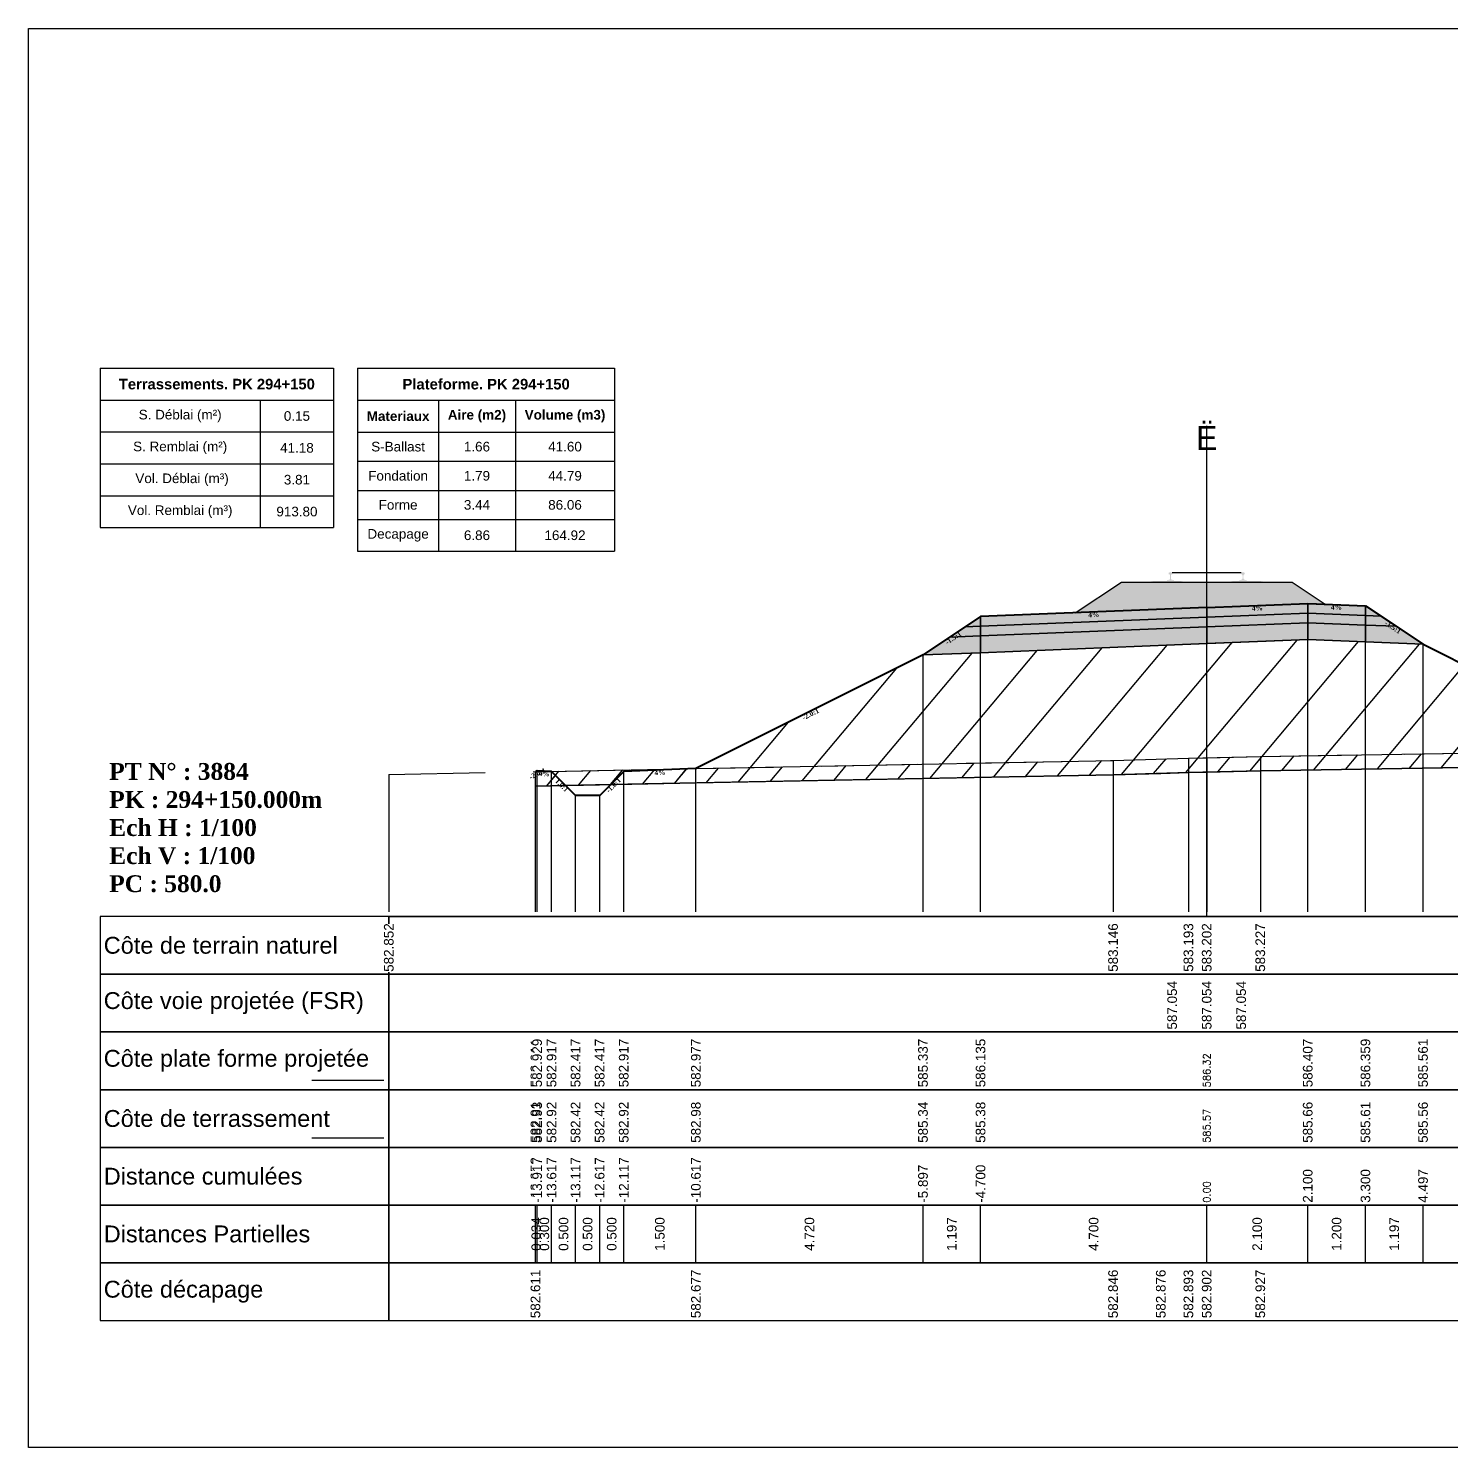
# Model space of a CAD drawing. Header units: millimetres. Extents: x 2762 to 3076, y 916 to 3305.
# Drawn here: x 2797.56 to 2827.14, y 1711.65 to 1741.15 of the extents above; entities that cross this region are included whole.
import ezdxf

# ---------------------------------------------------------------- set-up
doc = ezdxf.new("R2010")
doc.units = ezdxf.units.MM
doc.header["$LTSCALE"] = 2
doc.linetypes.add('CACHE', pattern=[9.525, 6.35, -3.175])
doc.linetypes.add('DASHED', pattern=[0.75, 0.5, -0.25])
for name, color, linetype in [('C-ANNO-TABL', 1, 'Continuous'), ('C-ANNO-TABL-TEXT', 150, 'Continuous'), ('C-ANNO-TABL-TITL', 150, 'Continuous'), ('C-ANNO-TABL-TTBL', 5, 'Continuous'), ('C-ROAD-CORR', 5, 'Continuous'), ('C-ROAD-SCTN', 7, 'Continuous')]:
    doc.layers.add(name, color=color, linetype=linetype)
doc.styles.add('ARIAL', font='arial.ttf')
doc.styles.add('C3D_Etiquette', font='romans.shx')
doc.styles.add('C3D_Profil_Travers', font='romans.shx')
doc.styles.get("Standard").update_dxf_attribs({"font": 'arial.ttf'})

msp = doc.modelspace()

# ---------------------------------------------------------------- hatches: boundary and pattern name
at = {"linetype": 'Continuous', "lineweight": -3}
msp.add_hatch(color=254, dxfattribs=at).paths.add_polyline_path([(2820.837, 1729.454), (2820.837, 1729.639), (2820.952, 1729.66), (2821.3, 1729.66), (2821.3, 1729.666), (2821.226, 1729.666), (2821.226, 1729.675), (2821.227, 1729.676), (2821.229, 1729.677), (2821.23, 1729.677), (2821.25, 1729.679), (2821.253, 1729.679), (2821.256, 1729.681), (2821.284, 1729.691), (2821.287, 1729.692), (2821.288, 1729.694), (2821.289, 1729.695), (2821.29, 1729.699), (2821.291, 1729.706), (2821.292, 1729.715), (2821.293, 1729.726), (2821.293, 1729.75), (2821.292, 1729.766), (2821.292, 1729.772), (2821.291, 1729.778), (2821.29, 1729.782), (2821.29, 1729.784), (2821.289, 1729.788), (2821.288, 1729.789), (2821.287, 1729.791), (2821.286, 1729.792), (2821.285, 1729.793), (2821.269, 1729.799), (2821.267, 1729.8), (2821.266, 1729.801), (2821.265, 1729.803), (2821.265, 1729.805), (2821.265, 1729.823), (2821.266, 1729.828), (2821.267, 1729.83), (2821.269, 1729.832), (2821.271, 1729.834), (2821.274, 1729.835), (2821.275, 1729.835), (2821.279, 1729.836), (2821.283, 1729.837), (2821.286, 1729.837), (2821.29, 1729.837), (2821.295, 1729.837), (2821.298, 1729.837), (2821.301, 1729.838), (2821.305, 1729.837), (2821.308, 1729.837), (2821.312, 1729.837), (2821.317, 1729.837), (2821.32, 1729.837), (2821.324, 1729.836), (2821.328, 1729.835), (2821.329, 1729.835), (2821.331, 1729.834), (2821.334, 1729.832), (2821.336, 1729.83), (2821.337, 1729.828), (2821.337, 1729.823), (2821.337, 1729.805), (2821.337, 1729.803), (2821.337, 1729.801), (2821.336, 1729.8), (2821.334, 1729.799), (2821.318, 1729.793), (2821.317, 1729.792), (2821.315, 1729.791), (2821.314, 1729.789), (2821.314, 1729.788), (2821.313, 1729.784), (2821.312, 1729.782), (2821.312, 1729.778), (2821.311, 1729.772), (2821.31, 1729.766), (2821.31, 1729.75), (2821.31, 1729.726), (2821.311, 1729.715), (2821.312, 1729.706), (2821.313, 1729.699), (2821.314, 1729.695), (2821.315, 1729.694), (2821.316, 1729.692), (2821.318, 1729.691), (2821.347, 1729.681), (2821.35, 1729.679), (2821.353, 1729.679), (2821.373, 1729.677), (2821.374, 1729.677), (2821.375, 1729.676), (2821.376, 1729.675), (2821.376, 1729.666), (2821.302, 1729.666), (2821.302, 1729.66), (2821.506, 1729.66), (2821.638, 1729.629), (2822.472, 1729.629), (2822.603, 1729.66), (2822.807, 1729.66), (2822.807, 1729.666), (2822.733, 1729.666), (2822.733, 1729.675), (2822.734, 1729.676), (2822.736, 1729.677), (2822.737, 1729.677), (2822.757, 1729.679), (2822.76, 1729.679), (2822.763, 1729.681), (2822.791, 1729.691), (2822.794, 1729.692), (2822.795, 1729.694), (2822.796, 1729.695), (2822.797, 1729.699), (2822.798, 1729.706), (2822.799, 1729.715), (2822.8, 1729.726), (2822.8, 1729.75), (2822.799, 1729.766), (2822.799, 1729.772), (2822.798, 1729.778), (2822.797, 1729.782), (2822.797, 1729.784), (2822.796, 1729.788), (2822.795, 1729.789), (2822.794, 1729.791), (2822.793, 1729.792), (2822.792, 1729.793), (2822.776, 1729.799), (2822.774, 1729.8), (2822.773, 1729.801), (2822.772, 1729.803), (2822.772, 1729.805), (2822.772, 1729.823), (2822.773, 1729.828), (2822.774, 1729.83), (2822.776, 1729.832), (2822.778, 1729.834), (2822.781, 1729.835), (2822.782, 1729.835), (2822.786, 1729.836), (2822.79, 1729.837), (2822.793, 1729.837), (2822.797, 1729.837), (2822.802, 1729.837), (2822.805, 1729.837), (2822.808, 1729.838), (2822.812, 1729.837), (2822.815, 1729.837), (2822.819, 1729.837), (2822.824, 1729.837), (2822.827, 1729.837), (2822.831, 1729.836), (2822.835, 1729.835), (2822.836, 1729.835), (2822.838, 1729.834), (2822.841, 1729.832), (2822.843, 1729.83), (2822.844, 1729.828), (2822.844, 1729.823), (2822.844, 1729.805), (2822.844, 1729.803), (2822.844, 1729.801), (2822.843, 1729.8), (2822.841, 1729.799), (2822.825, 1729.793), (2822.824, 1729.792), (2822.822, 1729.791), (2822.821, 1729.789), (2822.821, 1729.788), (2822.82, 1729.784), (2822.819, 1729.782), (2822.819, 1729.778), (2822.818, 1729.772), (2822.817, 1729.766), (2822.817, 1729.75), (2822.817, 1729.726), (2822.818, 1729.715), (2822.819, 1729.706), (2822.82, 1729.699), (2822.821, 1729.695), (2822.822, 1729.694), (2822.823, 1729.692), (2822.825, 1729.691), (2822.854, 1729.681), (2822.857, 1729.679), (2822.86, 1729.679), (2822.88, 1729.677), (2822.881, 1729.677), (2822.882, 1729.676), (2822.883, 1729.675), (2822.883, 1729.666), (2822.809, 1729.666), (2822.809, 1729.66), (2823.157, 1729.66), (2823.272, 1729.639), (2823.272, 1729.454)])
h = msp.add_hatch(dxfattribs=at)
h.set_pattern_fill('GRAVEL', color=252, scale=0.009, style=0)
h.set_pattern_definition([(228.0128, (2819.486781, 1729.22581), (-1.8288, -2.0574), [0.030755, -3.0447435]), (184.96974, (2819.466207, 1729.20295), (2.743199999, 0.228600013), [0.0527764, -5.2248644]), (132.51045, (2819.413629, 1729.198378), (2.286, -2.5146), [0.0372133, -3.684125]), (267.2737, (2819.324475, 1729.141228), (0.2286, 4.572), [0.0480604, -4.7579794]), (292.83365, (2819.322189, 1729.093222), (-1.143, 2.7432), [0.047127, -4.6655827]), (357.2737, (2819.340477, 1729.049788), (-4.572, 0.2286), [0.0480604, -4.7579794]), (37.69424, (2819.388483, 1729.0475024), (-2.9718, -2.286), [0.0635574, -6.2921804]), (72.25533, (2819.438775, 1729.086364), (1.6002, 5.0292), [0.0600048, -5.940473]), (121.42957, (2819.457063, 1729.143514), (-1.8288, 2.9718), [0.048223, -4.774099]), (175.23636, (2819.431917, 1729.184662), (2.5146, -0.2286), [0.055054, -2.697654]), (222.39744, (2819.377053, 1729.1892344), (-2.7432, -2.5146), [0.071197, -7.0485095]), (138.81407, (2819.55079, 1729.138942), (-1.6002, 1.3716), [0.0243004, -2.405751]), (171.46923, (2819.532501, 1729.154944), (2.9718, -0.4572), [0.0462314, -4.5769175]), (225, (2819.48678, 1729.1618), (-3e-17, -0.2286), [0.032329, -0.29096]), (203.1986, (2819.47078, 1729.189234), (1.143, 0.4572), [0.01741, -1.723556]), (291.8014, (2819.454777, 1729.182376), (-0.2286, 0.6858), [0.024621, -1.206428]), (30.9638, (2819.46392, 1729.159516), (0.6858, 0.4572), [0.039989, -1.292967]), (161.565, (2819.49821, 1729.18009), (0.4572, -0.2286), [0.028916, -0.693981]), (16.38954, (2819.322189, 1729.182376), (2.286, 0.6858), [0.040508, -4.0102944]), (70.34618, (2819.361051, 1729.193806), (-0.9144, -2.5146), [0.033984, -3.3643994]), (293.1986, (2819.49821, 1729.22581), (-0.4572, 1.143), [0.034819, -1.7061465]), (343.61046, (2819.511927, 1729.193806), (-2.286, 0.6858), [0.040508, -4.0102944]), (339.44395, (2819.32219, 1729.040644), (-1.143, 0.4572), [0.039063, -1.914096]), (294.77514, (2819.358765, 1729.026928), (-1.143, 2.5146), [0.0327305, -3.2403234]), (66.8014, (2819.500497, 1728.99721), (0.4572, 1.143), [0.034819, -1.7061465]), (17.35402, (2819.514213, 1729.029214), (-2.9718, -0.9144), [0.0383204, -3.793714]), (69.44395, (2819.388483, 1728.99721), (-0.4572, -1.143), [0.0195316, -1.933628]), (101.3099, (2819.48678, 1728.99721), (-0.2286, 0.9144), [0.011656, -1.1539795]), (165.9638, (2819.484495, 1729.00864), (0.6858, -0.2286), [0.047127, -0.895415]), (186.009, (2819.438775, 1729.02007), (2.286, 0.2286), [0.043674, -4.323723]), (303.69, (2819.46392, 1729.13894), (-0.2286, 0.4572), [0.032969, -0.79126]), (353.15723, (2819.482209, 1729.11151), (3.8862, -0.4572), [0.05756, -5.698441]), (60.9454, (2819.53936, 1729.104652), (-0.9144, -1.6002), [0.023536, -2.330045]), (90, (2819.5508, 1729.12523), (-0.2286, 0.2286), [0.013716, -0.214884]), (120.25644, (2819.434203, 1729.026928), (0.9144, -1.6002), [0.031758, -3.1440547]), (48.0128, (2819.418201, 1729.05436), (1.8288, 2.0574), [0.06151, -3.0139886]), (0, (2819.45935, 1729.10008), (0.2286, 0.2286), [0.059436, -0.169164]), (325.30485, (2819.518785, 1729.10008), (2.286, -1.6002), [0.036145, -3.5783385]), (254.0546, (2819.548503, 1729.079506), (-0.2286, -0.9144), [0.033285, -1.6309485]), (207.64598, (2819.539359, 1729.047502), (-4.3434, -2.286), [0.054193, -5.365122]), (175.42608, (2819.491353, 1729.022356), (-2.9718, 0.2286), [0.0573327, -5.675926])])
h.paths.add_polyline_path([(2819.322, 1728.997), (2820.28, 1729.636), (2823.83, 1729.636), (2824.519, 1729.176), (2824.155, 1729.191)])
h = msp.add_hatch(color=11, dxfattribs=at)
h.paths.add_polyline_path([(2825.355, 1728.943), (2825.355, 1729.143), (2825.674, 1728.93)])
h.paths.add_polyline_path([(2824.155, 1728.991), (2824.155, 1729.191), (2825.355, 1729.143), (2825.355, 1728.943)])
h.paths.add_polyline_path([(2822.055, 1728.907), (2822.055, 1729.107), (2824.155, 1729.191), (2824.155, 1728.991)])
h.paths.add_polyline_path([(2817.355, 1728.719), (2817.355, 1728.919), (2822.055, 1729.107), (2822.055, 1728.907)])
h.paths.add_polyline_path([(2817.035, 1728.706), (2817.355, 1728.919), (2817.355, 1728.719)])
h = msp.add_hatch(color=30, dxfattribs=at)
h.paths.add_polyline_path([(2825.355, 1728.743), (2825.355, 1728.943), (2825.674, 1728.93), (2825.993, 1728.717)])
h.paths.add_polyline_path([(2824.155, 1728.791), (2824.155, 1728.991), (2825.355, 1728.943), (2825.355, 1728.743)])
h.paths.add_polyline_path([(2822.055, 1728.707), (2822.055, 1728.907), (2824.155, 1728.991), (2824.155, 1728.791)])
h.paths.add_polyline_path([(2817.355, 1728.519), (2817.355, 1728.719), (2822.055, 1728.907), (2822.055, 1728.707)])
h.paths.add_polyline_path([(2816.716, 1728.493), (2817.035, 1728.706), (2817.355, 1728.719), (2817.355, 1728.519)])
h = msp.add_hatch(color=83, dxfattribs=at)
h.paths.add_polyline_path([(2825.355, 1728.393), (2825.355, 1728.743), (2825.993, 1728.717), (2826.551, 1728.345)])
h.paths.add_polyline_path([(2824.155, 1728.441), (2824.155, 1728.791), (2825.355, 1728.743), (2825.355, 1728.393)])
h.paths.add_polyline_path([(2822.055, 1728.357), (2822.055, 1728.707), (2824.155, 1728.791), (2824.155, 1728.441)])
h.paths.add_polyline_path([(2817.355, 1728.169), (2817.355, 1728.519), (2822.055, 1728.707), (2822.055, 1728.357)])
h.paths.add_polyline_path([(2816.158, 1728.121), (2816.716, 1728.493), (2817.355, 1728.519), (2817.355, 1728.169)])
h = msp.add_hatch(dxfattribs=at)
h.set_pattern_fill('_U', color=3, angle=50, style=0, pattern_type=0)
h.set_pattern_definition([(50, (2809.6628, 1725.4258), (-0.766044, 0.642788), [])])
h.paths.add_polyline_path([(2809.663, 1725.426), (2809.938, 1725.7), (2811.438, 1725.76), (2816.158, 1728.121), (2824.155, 1728.441), (2826.551, 1728.345), (2830.957, 1726.142), (2830.957, 1725.842), (2823.169, 1725.71), (2821.675, 1725.677), (2820.109, 1725.63)])
h.paths.add_polyline_path([(2808.103, 1725.395), (2808.103, 1725.695), (2808.138, 1725.712), (2808.438, 1725.7), (2808.73, 1725.408)])
h = msp.add_hatch(dxfattribs=at)
h.set_pattern_fill('_U', color=150, scale=0.5, angle=50, style=0, pattern_type=0)
h.set_pattern_definition([(50, (2809.6628, 1725.4258), (-0.383022, 0.321394), [])])
h.paths.add_polyline_path([(2809.663, 1725.426), (2809.938, 1725.7), (2811.438, 1725.76), (2820.109, 1725.93), (2821.675, 1725.977), (2823.169, 1726.01), (2830.957, 1726.142), (2830.957, 1725.842), (2823.169, 1725.71), (2821.675, 1725.677), (2820.109, 1725.63)])
h.paths.add_polyline_path([(2808.415, 1725.701), (2811.438, 1725.76), (2809.938, 1725.7), (2809.663, 1725.426), (2808.73, 1725.408), (2808.438, 1725.7)])
h.paths.add_polyline_path([(2808.103, 1725.395), (2808.103, 1725.695), (2808.415, 1725.701), (2808.438, 1725.7), (2808.73, 1725.408)])

# ---------------------------------------------------------------- linework, layer by layer
at = {"color": 7, "linetype": 'Continuous', "lineweight": -3}
for p, q in [((2822.055, 1722.684), (2822.055, 1732.884)), ((2805.054, 1722.684), (2839.056, 1722.684)), ((2808.103, 1715.484), (2808.103, 1716.684)), ((2808.138, 1715.484), (2808.138, 1716.684)), ((2808.138, 1715.484), (2808.138, 1716.684)), ((2808.438, 1715.484), (2808.438, 1716.684)), ((2808.438, 1715.484), (2808.438, 1716.684)), ((2808.938, 1715.484), (2808.938, 1716.684)), ((2808.938, 1715.484), (2808.938, 1716.684)), ((2809.438, 1715.484), (2809.438, 1716.684)), ((2809.438, 1715.484), (2809.438, 1716.684)), ((2809.938, 1715.484), (2809.938, 1716.684)), ((2809.938, 1715.484), (2809.938, 1716.684)), ((2811.438, 1715.484), (2811.438, 1716.684)), ((2811.438, 1715.484), (2811.438, 1716.684)), ((2816.158, 1715.484), (2816.158, 1716.684)), ((2816.158, 1715.484), (2816.158, 1716.684)), ((2817.355, 1715.484), (2817.355, 1716.684)), ((2817.355, 1715.484), (2817.355, 1716.684)), ((2822.055, 1715.484), (2822.055, 1716.684)), ((2822.055, 1715.484), (2822.055, 1716.684)), ((2824.155, 1715.484), (2824.155, 1716.684)), ((2824.155, 1715.484), (2824.155, 1716.684)), ((2825.355, 1715.484), (2825.355, 1716.684)), ((2825.355, 1715.484), (2825.355, 1716.684)), ((2826.551, 1715.484), (2826.551, 1716.684)), ((2826.551, 1715.484), (2826.551, 1716.684))]:
    msp.add_line(p, q, dxfattribs=at)
at = {"color": 251, "linetype": 'Continuous', "lineweight": -3}
for p, q in [((2819.322, 1728.997), (2820.28, 1729.636)), ((2820.28, 1729.636), (2823.83, 1729.636)), ((2823.83, 1729.636), (2824.519, 1729.176)), ((2824.155, 1729.191), (2819.322, 1728.997)), ((2822.055, 1729.107), (2824.155, 1729.191)), ((2824.519, 1729.176), (2824.155, 1729.191)), ((2824.155, 1728.991), (2824.155, 1729.191)), ((2824.155, 1729.191), (2825.355, 1729.143)), ((2824.155, 1729.191), (2824.155, 1728.991)), ((2825.355, 1728.943), (2825.355, 1729.143)), ((2825.355, 1729.143), (2825.674, 1728.93)), ((2825.355, 1729.143), (2825.355, 1728.943)), ((2817.035, 1728.706), (2817.355, 1728.919)), ((2817.355, 1728.919), (2822.055, 1729.107)), ((2817.355, 1728.719), (2817.355, 1728.919)), ((2817.355, 1728.919), (2817.355, 1728.719)), ((2822.055, 1728.907), (2817.355, 1728.719)), ((2822.055, 1728.907), (2822.055, 1729.107)), ((2822.055, 1729.107), (2822.055, 1728.907)), ((2824.155, 1728.991), (2822.055, 1728.907)), ((2825.355, 1728.943), (2824.155, 1728.991)), ((2825.674, 1728.93), (2825.355, 1728.943)), ((2817.355, 1728.719), (2817.035, 1728.706))]:
    msp.add_line(p, q, dxfattribs=at)
at = {"color": 53, "linetype": 'Continuous', "lineweight": -3}
for p, q in [((2817.355, 1728.719), (2822.055, 1728.907)), ((2822.055, 1728.907), (2824.155, 1728.991)), ((2822.055, 1728.707), (2822.055, 1728.907)), ((2822.055, 1728.907), (2822.055, 1728.707)), ((2824.155, 1728.791), (2824.155, 1728.991)), ((2824.155, 1728.991), (2825.355, 1728.943)), ((2824.155, 1728.991), (2824.155, 1728.791)), ((2825.355, 1728.743), (2825.355, 1728.943)), ((2825.355, 1728.943), (2825.674, 1728.93)), ((2825.355, 1728.943), (2825.355, 1728.743)), ((2825.674, 1728.93), (2825.993, 1728.717)), ((2816.716, 1728.493), (2817.035, 1728.706)), ((2817.035, 1728.706), (2817.355, 1728.719)), ((2817.355, 1728.519), (2817.355, 1728.719)), ((2817.355, 1728.719), (2817.355, 1728.519)), ((2822.055, 1728.707), (2817.355, 1728.519)), ((2817.355, 1728.519), (2822.055, 1728.707)), ((2824.155, 1728.791), (2822.055, 1728.707)), ((2822.055, 1728.707), (2824.155, 1728.791)), ((2822.055, 1728.357), (2822.055, 1728.707)), ((2822.055, 1728.707), (2822.055, 1728.357)), ((2825.355, 1728.743), (2824.155, 1728.791)), ((2824.155, 1728.441), (2824.155, 1728.791)), ((2824.155, 1728.791), (2825.355, 1728.743)), ((2824.155, 1728.791), (2824.155, 1728.441)), ((2825.993, 1728.717), (2825.355, 1728.743)), ((2825.355, 1728.393), (2825.355, 1728.743)), ((2825.355, 1728.743), (2825.993, 1728.717)), ((2825.355, 1728.743), (2825.355, 1728.393)), ((2825.993, 1728.717), (2826.551, 1728.345)), ((2816.158, 1728.121), (2816.716, 1728.493)), ((2817.355, 1728.519), (2816.716, 1728.493)), ((2816.716, 1728.493), (2817.355, 1728.519)), ((2817.355, 1728.169), (2817.355, 1728.519)), ((2817.355, 1728.519), (2817.355, 1728.169)), ((2822.055, 1728.357), (2817.355, 1728.169)), ((2824.155, 1728.441), (2822.055, 1728.357)), ((2825.355, 1728.393), (2824.155, 1728.441)), ((2826.551, 1728.345), (2825.355, 1728.393)), ((2817.355, 1728.169), (2816.158, 1728.121))]:
    msp.add_line(p, q, dxfattribs=at)
at = {"color": 253, "linetype": 'Continuous', "lineweight": -3}
for p, q in [((2816.158, 1728.121), (2824.155, 1728.441)), ((2824.155, 1728.441), (2826.551, 1728.345)), ((2826.551, 1728.345), (2830.957, 1726.142)), ((2811.438, 1725.76), (2816.158, 1728.121)), ((2811.438, 1725.76), (2820.109, 1725.93)), ((2820.109, 1725.93), (2821.675, 1725.977)), ((2821.675, 1725.977), (2823.169, 1726.01)), ((2823.169, 1726.01), (2830.957, 1726.142)), ((2808.103, 1725.695), (2808.138, 1725.712)), ((2808.103, 1725.695), (2808.415, 1725.701)), ((2808.103, 1725.395), (2808.103, 1725.695)), ((2808.103, 1725.395), (2808.103, 1725.695)), ((2808.138, 1725.712), (2808.438, 1725.7)), ((2808.415, 1725.701), (2811.438, 1725.76)), ((2808.438, 1725.7), (2808.415, 1725.701)), ((2808.415, 1725.701), (2808.438, 1725.7)), ((2808.73, 1725.408), (2808.438, 1725.7)), ((2808.438, 1725.7), (2808.73, 1725.408)), ((2808.438, 1725.7), (2808.73, 1725.408)), ((2809.663, 1725.426), (2809.938, 1725.7)), ((2809.938, 1725.7), (2809.663, 1725.426)), ((2809.663, 1725.426), (2809.938, 1725.7)), ((2820.109, 1725.63), (2809.663, 1725.426)), ((2820.109, 1725.63), (2809.663, 1725.426)), ((2809.938, 1725.7), (2811.438, 1725.76)), ((2811.438, 1725.76), (2809.938, 1725.7)), ((2809.938, 1725.7), (2811.438, 1725.76)), ((2821.675, 1725.677), (2820.109, 1725.63)), ((2821.675, 1725.677), (2820.109, 1725.63)), ((2823.169, 1725.71), (2821.675, 1725.677)), ((2823.169, 1725.71), (2821.675, 1725.677)), ((2830.957, 1725.842), (2823.169, 1725.71)), ((2830.957, 1725.842), (2823.169, 1725.71)), ((2808.73, 1725.408), (2808.103, 1725.395)), ((2808.73, 1725.408), (2808.103, 1725.395)), ((2809.663, 1725.426), (2808.73, 1725.408)), ((2808.73, 1725.408), (2809.663, 1725.426)), ((2808.938, 1725.2), (2808.73, 1725.408)), ((2809.663, 1725.426), (2809.438, 1725.2)), ((2809.438, 1725.2), (2808.938, 1725.2))]:
    msp.add_line(p, q, dxfattribs=at)
at = {"color": 8, "linetype": 'CACHE', "lineweight": -3}
for p, q in [((2822.055, 1722.784), (2822.055, 1728.357)), ((2822.055, 1722.784), (2822.055, 1728.357)), ((2824.155, 1722.784), (2824.155, 1728.441)), ((2825.355, 1722.784), (2825.355, 1728.393)), ((2826.551, 1722.784), (2826.551, 1728.345)), ((2816.158, 1722.784), (2816.158, 1728.121)), ((2817.355, 1722.784), (2817.355, 1728.169)), ((2808.103, 1722.784), (2808.103, 1725.695)), ((2808.138, 1722.784), (2808.138, 1725.712)), ((2808.438, 1722.784), (2808.438, 1725.7)), ((2809.938, 1722.784), (2809.938, 1725.7)), ((2811.438, 1722.784), (2811.438, 1725.76)), ((2808.938, 1722.784), (2808.938, 1725.2)), ((2809.438, 1722.784), (2809.438, 1725.2))]:
    msp.add_line(p, q, dxfattribs=at)
at = {"color": 105, "linetype": 'DASHED', "lineweight": -3, "ltscale": 2}
for p, q in [((2823.169, 1726.01), (2835.589, 1726.22)), ((2805.055, 1725.636), (2820.109, 1725.93)), ((2820.109, 1725.93), (2821.675, 1725.977)), ((2821.675, 1725.977), (2822.055, 1725.986)), ((2822.055, 1725.986), (2823.169, 1726.01))]:
    msp.add_line(p, q, dxfattribs=at)
at = {"color": 98, "linetype": 'CACHE', "lineweight": -3}
for p, q in [((2820.109, 1725.93), (2820.109, 1722.784)), ((2821.675, 1725.977), (2821.675, 1722.784)), ((2822.055, 1725.986), (2822.055, 1722.784)), ((2823.169, 1726.01), (2823.169, 1722.784)), ((2805.055, 1725.636), (2805.055, 1722.784))]:
    msp.add_line(p, q, dxfattribs=at)
at = {"color": 6, "linetype": 'Continuous', "lineweight": -3}
for p, q in [((2811.438, 1725.46), (2820.109, 1725.63)), ((2820.109, 1725.63), (2821.101, 1725.66)), ((2821.101, 1725.66), (2821.675, 1725.677)), ((2821.675, 1725.677), (2822.055, 1725.686)), ((2822.055, 1725.686), (2823.169, 1725.71)), ((2823.169, 1725.71), (2830.957, 1725.842)), ((2808.103, 1725.395), (2811.438, 1725.46))]:
    msp.add_line(p, q, dxfattribs=at)
at = {"color": 154, "linetype": 'Continuous', "lineweight": -3}
msp.add_line((2803.454, 1719.284), (2804.954, 1719.284), dxfattribs=at)
at = {"color": 1, "linetype": 'Continuous', "lineweight": -3}
msp.add_line((2803.454, 1718.084), (2804.954, 1718.084), dxfattribs=at)
at = {"color": 7, "linetype": 'Continuous', "lineweight": -3}
for points in [[(2805.054, 1721.484), (2805.054, 1722.684), (2799.054, 1722.684), (2799.054, 1721.484)], [(2805.054, 1721.484), (2839.056, 1721.484), (2839.056, 1722.684), (2805.054, 1722.684)], [(2805.054, 1720.284), (2805.054, 1721.484), (2799.054, 1721.484), (2799.054, 1720.284)], [(2805.054, 1720.284), (2839.056, 1720.284), (2839.056, 1721.484), (2805.054, 1721.484)], [(2805.054, 1719.084), (2805.054, 1720.284), (2799.054, 1720.284), (2799.054, 1719.084)], [(2805.054, 1719.084), (2839.056, 1719.084), (2839.056, 1720.284), (2805.054, 1720.284)], [(2805.054, 1717.884), (2805.054, 1719.084), (2799.054, 1719.084), (2799.054, 1717.884)], [(2805.054, 1717.884), (2839.056, 1717.884), (2839.056, 1719.084), (2805.054, 1719.084)], [(2805.054, 1716.684), (2805.054, 1717.884), (2799.054, 1717.884), (2799.054, 1716.684)], [(2805.054, 1716.684), (2839.056, 1716.684), (2839.056, 1717.884), (2805.054, 1717.884)], [(2805.054, 1715.484), (2805.054, 1716.684), (2799.054, 1716.684), (2799.054, 1715.484)], [(2805.054, 1715.484), (2839.056, 1715.484), (2839.056, 1716.684), (2805.054, 1716.684)], [(2805.054, 1714.284), (2805.054, 1715.484), (2799.054, 1715.484), (2799.054, 1714.284)], [(2805.054, 1714.284), (2839.056, 1714.284), (2839.056, 1715.484), (2805.054, 1715.484)]]:
    msp.add_3dface(points, dxfattribs=at)
at = {"layer": 'C-ANNO-TABL', "color": 7, "linetype": 'Continuous', "lineweight": -3}
for p, q in [((2799.054, 1733.419), (2802.383, 1733.419)), ((2802.383, 1733.419), (2803.907, 1733.419)), ((2802.383, 1733.419), (2802.383, 1732.757)), ((2804.407, 1733.416), (2806.089, 1733.416)), ((2806.089, 1733.416), (2807.685, 1733.416)), ((2806.089, 1733.416), (2806.089, 1732.754)), ((2807.685, 1733.416), (2809.748, 1733.416)), ((2807.685, 1733.416), (2807.685, 1732.754)), ((2799.054, 1732.757), (2802.383, 1732.757)), ((2802.383, 1732.757), (2803.907, 1732.757)), ((2802.383, 1732.757), (2802.383, 1732.095)), ((2804.407, 1732.754), (2806.089, 1732.754)), ((2806.089, 1732.754), (2807.685, 1732.754)), ((2806.089, 1732.754), (2806.089, 1732.147)), ((2807.685, 1732.754), (2809.748, 1732.754)), ((2807.685, 1732.754), (2807.685, 1732.147)), ((2799.054, 1732.095), (2802.383, 1732.095)), ((2802.383, 1732.095), (2803.907, 1732.095)), ((2802.383, 1732.095), (2802.383, 1731.432)), ((2804.407, 1732.147), (2806.089, 1732.147)), ((2806.089, 1732.147), (2807.685, 1732.147)), ((2806.089, 1732.147), (2806.089, 1731.543)), ((2807.685, 1732.147), (2809.748, 1732.147)), ((2807.685, 1732.147), (2807.685, 1731.543)), ((2804.407, 1731.543), (2806.089, 1731.543)), ((2806.089, 1731.543), (2807.685, 1731.543)), ((2806.089, 1731.543), (2806.089, 1730.939)), ((2807.685, 1731.543), (2809.748, 1731.543)), ((2807.685, 1731.543), (2807.685, 1730.939)), ((2799.054, 1731.432), (2802.383, 1731.432)), ((2802.383, 1731.432), (2803.907, 1731.432)), ((2802.383, 1731.432), (2802.383, 1730.77)), ((2804.407, 1730.939), (2806.089, 1730.939)), ((2806.089, 1730.939), (2807.685, 1730.939)), ((2806.089, 1730.939), (2806.089, 1730.28)), ((2807.685, 1730.939), (2809.748, 1730.939)), ((2807.685, 1730.939), (2807.685, 1730.28))]:
    msp.add_line(p, q, dxfattribs=at)
at = {"layer": 'C-ANNO-TABL-TTBL', "color": 7, "linetype": 'Continuous', "lineweight": -3}
for p, q in [((2799.054, 1734.084), (2803.907, 1734.084)), ((2799.054, 1734.084), (2799.054, 1733.419)), ((2803.907, 1734.084), (2803.907, 1733.419)), ((2804.407, 1734.084), (2809.748, 1734.084)), ((2804.407, 1734.084), (2804.407, 1733.416)), ((2809.748, 1734.084), (2809.748, 1733.416)), ((2799.054, 1733.419), (2799.054, 1732.757)), ((2803.907, 1733.419), (2803.907, 1732.757)), ((2804.407, 1733.416), (2804.407, 1732.754)), ((2809.748, 1733.416), (2809.748, 1732.754)), ((2799.054, 1732.757), (2799.054, 1732.095)), ((2803.907, 1732.757), (2803.907, 1732.095)), ((2804.407, 1732.754), (2804.407, 1732.147)), ((2809.748, 1732.754), (2809.748, 1732.147)), ((2799.054, 1732.095), (2799.054, 1731.432)), ((2803.907, 1732.095), (2803.907, 1731.432)), ((2804.407, 1732.147), (2804.407, 1731.543)), ((2809.748, 1732.147), (2809.748, 1731.543)), ((2804.407, 1731.543), (2804.407, 1730.939)), ((2809.748, 1731.543), (2809.748, 1730.939)), ((2799.054, 1731.432), (2799.054, 1730.77)), ((2803.907, 1731.432), (2803.907, 1730.77)), ((2804.407, 1730.939), (2804.407, 1730.28)), ((2809.748, 1730.939), (2809.748, 1730.28)), ((2799.054, 1730.77), (2802.383, 1730.77)), ((2802.383, 1730.77), (2803.907, 1730.77)), ((2804.407, 1730.28), (2806.089, 1730.28)), ((2806.089, 1730.28), (2807.685, 1730.28)), ((2807.685, 1730.28), (2809.748, 1730.28))]:
    msp.add_line(p, q, dxfattribs=at)
at = {"layer": 'C-ROAD-CORR', "color": 1, "linetype": 'Continuous', "lineweight": 40}
for p, q in [((2822.055, 1729.107), (2824.155, 1729.191)), ((2824.155, 1729.191), (2825.355, 1729.143)), ((2825.355, 1729.143), (2826.551, 1728.345)), ((2817.355, 1728.919), (2816.158, 1728.121)), ((2822.055, 1729.107), (2817.355, 1728.919)), ((2826.551, 1728.345), (2830.957, 1726.142)), ((2816.158, 1728.121), (2811.438, 1725.76)), ((2808.138, 1725.712), (2808.103, 1725.695)), ((2808.438, 1725.7), (2808.138, 1725.712)), ((2808.938, 1725.2), (2808.438, 1725.7)), ((2809.938, 1725.7), (2809.438, 1725.2)), ((2811.438, 1725.76), (2809.938, 1725.7)), ((2809.438, 1725.2), (2808.938, 1725.2))]:
    msp.add_line(p, q, dxfattribs=at)
at = {"layer": 'C-ROAD-CORR', "color": 102, "linetype": 'Continuous', "lineweight": -3, "ltscale": 0.5}
for p, q in [((2822.055, 1728.357), (2817.355, 1728.169)), ((2822.055, 1728.357), (2824.155, 1728.441)), ((2824.155, 1728.441), (2825.355, 1728.393)), ((2825.355, 1728.393), (2826.551, 1728.345)), ((2817.355, 1728.169), (2816.158, 1728.121))]:
    msp.add_line(p, q, dxfattribs=at)
at = {"layer": 'C-ROAD-CORR', "color": 1, "linetype": 'Continuous', "lineweight": -3}
for p, q in [((2808.938, 1725.2), (2808.438, 1725.7)), ((2809.938, 1725.7), (2809.438, 1725.2))]:
    msp.add_line(p, q, dxfattribs=at)
at = {"layer": 'C-ROAD-SCTN', "color": 154, "linetype": 'Continuous', "lineweight": -3}
for p, q in [((2821.337, 1729.838), (2822.055, 1729.838)), ((2822.055, 1729.838), (2822.772, 1729.838)), ((2822.055, 1729.107), (2824.155, 1729.191)), ((2824.155, 1729.191), (2825.355, 1729.143)), ((2825.355, 1729.143), (2826.551, 1728.345)), ((2816.158, 1728.121), (2817.355, 1728.919)), ((2817.355, 1728.919), (2822.055, 1729.107)), ((2826.551, 1728.345), (2830.957, 1726.142)), ((2811.438, 1725.76), (2816.158, 1728.121)), ((2808.103, 1725.695), (2808.138, 1725.712)), ((2808.138, 1725.712), (2808.438, 1725.7)), ((2808.438, 1725.7), (2808.938, 1725.2)), ((2809.438, 1725.2), (2809.938, 1725.7)), ((2809.938, 1725.7), (2811.438, 1725.76)), ((2808.938, 1725.2), (2809.438, 1725.2))]:
    msp.add_line(p, q, dxfattribs=at)
at = {"layer": 'C-ROAD-SCTN', "color": 140, "linetype": 'Continuous', "lineweight": -3}
for p, q in [((2819.322, 1728.997), (2820.28, 1729.636)), ((2820.28, 1729.636), (2820.323, 1729.636)), ((2820.323, 1729.636), (2822.055, 1729.636)), ((2822.055, 1729.636), (2823.786, 1729.636)), ((2823.786, 1729.636), (2823.83, 1729.636)), ((2823.83, 1729.636), (2824.519, 1729.176))]:
    msp.add_line(p, q, dxfattribs=at)
at = {"layer": 'C-ROAD-SCTN', "color": 1, "linetype": 'Continuous', "lineweight": -3}
for p, q in [((2817.355, 1728.169), (2822.055, 1728.357)), ((2822.055, 1728.357), (2824.155, 1728.441)), ((2824.155, 1728.441), (2825.355, 1728.393)), ((2825.355, 1728.393), (2826.551, 1728.345)), ((2826.551, 1728.345), (2830.957, 1726.142)), ((2811.438, 1725.76), (2816.158, 1728.121)), ((2816.158, 1728.121), (2817.355, 1728.169)), ((2808.103, 1725.695), (2808.138, 1725.712)), ((2808.138, 1725.712), (2808.438, 1725.7)), ((2808.438, 1725.7), (2808.938, 1725.2)), ((2809.438, 1725.2), (2809.938, 1725.7)), ((2809.938, 1725.7), (2811.438, 1725.76)), ((2808.938, 1725.2), (2809.438, 1725.2))]:
    msp.add_line(p, q, dxfattribs=at)

# ---------------------------------------------------------------- texts
at = {"color": 7, "linetype": 'Continuous', "lineweight": -3}
for s, insert, char_height, attachment_point, style in [('{\\fWingdings|b0|i0|c2|p0;Ë}', (2822.055, 1732.384), 0.5, 8, 'C3D_Profil_Travers'), ('{\\fTimes New Roman|b1|i0|c0|p18;PT N° : 3884\\PPK : 294+150.000m\\PEch H : 1/100\\PEch V : 1/100\\PPC : 580.0}', (2799.243, 1723.184), 0.35, 7, 'C3D_Profil_Travers'), ('{\\fArial|b0|i0|c0|p34;Côte de terrain naturel}', (2799.129, 1722.084), 0.35, 4, 'C3D_Etiquette'), ('{\\fArial|b0|i0|c0|p34;Côte plate forme projetée}', (2799.129, 1719.684), 0.35, 4, 'C3D_Etiquette'), ('{\\fArial|b0|i0|c0|p34;Côte de terrassement}', (2799.129, 1718.484), 0.35, 4, 'C3D_Etiquette'), ('{\\fArial|b0|i0|c0|p34;Distance cumulées}', (2799.129, 1717.284), 0.35, 4, 'C3D_Etiquette'), ('{\\fArial|b0|i0|c0|p34;Distances Partielles}', (2799.129, 1716.084), 0.35, 4, 'C3D_Etiquette'), ('{\\fArial|b0|i0|c0|p34;Côte décapage}', (2799.129, 1714.884), 0.35, 4, 'C3D_Etiquette')]:
    msp.add_mtext(s, dxfattribs=dict(at, insert=insert, char_height=char_height, attachment_point=attachment_point, style=style))
at = {"color": 7, "linetype": 'Continuous', "lineweight": -3, "char_height": 0.1, "attachment_point": 2, "style": 'C3D_Etiquette'}
for s, insert, width, rotation in [('{\\fTimes New Roman|b1|i0|c0|p18;4%}', (2823.105, 1729.145), 0.37094, 2.2906), ('{\\fTimes New Roman|b1|i0|c0|p18;4%}', (2824.754, 1729.163), 0.42071, 357.7094), ('{\\fTimes New Roman|b1|i0|c0|p18;4%}', (2819.705, 1729.009), 0.42071, 2.2906), ('{\\fTimes New Roman|b1|i0|c0|p18;-1.5:1}', (2816.758, 1728.516), 0.34598, 33.6901), ('{\\fTimes New Roman|b1|i0|c0|p18;-1.5:1}', (2825.951, 1728.74), 0.34598, 326.3099), ('{\\fTimes New Roman|b1|i0|c0|p18;-2.0:1}', (2813.799, 1726.937), 0.34598, 26.5651), ('{\\fTimes New Roman|b1|i0|c0|p18;-2.0:1}', (2808.122, 1725.7), 0.34598, 26.5651), ('{\\fTimes New Roman|b1|i0|c0|p18;4%}', (2808.287, 1725.702), 0.37094, 357.7094), ('{\\fTimes New Roman|b1|i0|c0|p18;4%}', (2810.688, 1725.726), 0.42071, 2.2906), ('{\\fTimes New Roman|b1|i0|c0|p18;1.0:1}', (2808.685, 1725.448), 0.29001, 315), ('{\\fTimes New Roman|b1|i0|c0|p18;-1.0:1}', (2809.69, 1725.448), 0.34598, 45)]:
    msp.add_mtext(s, dxfattribs=dict(at, insert=insert, width=width, rotation=rotation))
at = {"color": 7, "linetype": 'Continuous', "lineweight": -3, "insert": (2799.129, 1720.884), "char_height": 0.35, "attachment_point": 4}
msp.add_mtext('{\\fArial|b0|i0|c0|p34;Côte voie projetée (FSR)}', dxfattribs=at)
at = {"color": 7, "linetype": 'Continuous', "lineweight": -3, "rotation": 90, "style": 'C3D_Profil_Travers'}
for s, insert, char_height, attachment_point in [('586.32', (2822.055, 1719.134), 0.15, 4), ('{\\fArial|b0|i0|c0|p34;582.91}', (2808.103, 1717.979), 0.2, 4), ('{\\fArial|b0|i0|c0|p34;582.93}', (2808.138, 1717.979), 0.2, 4), ('{\\fArial|b0|i0|c0|p34;582.92}', (2808.438, 1717.979), 0.2, 4), ('{\\fArial|b0|i0|c0|p34;582.42}', (2808.938, 1717.979), 0.2, 4), ('{\\fArial|b0|i0|c0|p34;582.42}', (2809.438, 1717.979), 0.2, 4), ('{\\fArial|b0|i0|c0|p34;582.92}', (2809.938, 1717.979), 0.2, 4), ('{\\fArial|b0|i0|c0|p34;582.98}', (2811.438, 1717.979), 0.2, 4), ('{\\fArial|b0|i0|c0|p34;585.34}', (2816.158, 1717.979), 0.2, 4), ('{\\fArial|b0|i0|c0|p34;585.38}', (2817.355, 1717.979), 0.2, 4), ('{\\fArial|b0|i0|c0|p34;585.66}', (2824.155, 1717.979), 0.2, 4), ('{\\fArial|b0|i0|c0|p34;585.61}', (2825.355, 1717.979), 0.2, 4), ('{\\fArial|b0|i0|c0|p34;585.56}', (2826.551, 1717.979), 0.2, 4), ('585.57', (2822.055, 1717.979), 0.15, 4), ('0.00', (2822.055, 1716.734), 0.15, 4), ('{\\fArial|b0|i0|c0|p34;0.034}', (2808.12, 1716.084), 0.2, 5), ('{\\fArial|b0|i0|c0|p34;0.300}', (2808.288, 1716.084), 0.2, 5), ('{\\fArial|b0|i0|c0|p34;0.500}', (2808.688, 1716.084), 0.2, 5), ('{\\fArial|b0|i0|c0|p34;0.500}', (2809.188, 1716.084), 0.2, 5), ('{\\fArial|b0|i0|c0|p34;0.500}', (2809.688, 1716.084), 0.2, 5), ('{\\fArial|b0|i0|c0|p34;1.500}', (2810.688, 1716.084), 0.2, 5), ('{\\fArial|b0|i0|c0|p34;4.720}', (2813.798, 1716.084), 0.2, 5), ('{\\fArial|b0|i0|c0|p34;1.197}', (2816.756, 1716.084), 0.2, 5), ('{\\fArial|b0|i0|c0|p34;4.700}', (2819.705, 1716.084), 0.2, 5), ('{\\fArial|b0|i0|c0|p34;2.100}', (2823.105, 1716.084), 0.2, 5), ('{\\fArial|b0|i0|c0|p34;1.200}', (2824.755, 1716.084), 0.2, 5), ('{\\fArial|b0|i0|c0|p34;1.197}', (2825.953, 1716.084), 0.2, 5)]:
    msp.add_mtext(s, dxfattribs=dict(at, insert=insert, char_height=char_height, attachment_point=attachment_point))
at = {"layer": 'C-ANNO-TABL-TEXT', "color": 7, "linetype": 'Continuous', "lineweight": -3, "char_height": 0.2, "attachment_point": 5, "style": 'ARIAL'}
for s, insert in [('{\\fArial|b0|i0|c0|p34;\\C7;0.15}', (2803.145, 1733.088)), ('{\\fArial|b0|i0|c0|p34;\\C7;41.18}', (2803.145, 1732.426)), ('{\\fArial|b0|i0|c0|p34;\\C7;S-Ballast}', (2805.248, 1732.451)), ('{\\fArial|b0|i0|c0|p34;\\C7;1.66}', (2806.887, 1732.451)), ('{\\C18;\\c0;41.60}', (2808.717, 1732.451)), ('{\\fArial|b0|i0|c0|p34;\\C7;3.81}', (2803.145, 1731.764)), ('{\\fArial|b0|i0|c0|p34;\\C7;Fondation}', (2805.248, 1731.845)), ('{\\fArial|b0|i0|c0|p34;\\C7;1.79}', (2806.887, 1731.845)), ('{\\C18;\\c0;44.79}', (2808.717, 1731.845)), ('{\\fArial|b0|i0|c0|p34;\\C7;913.80}', (2803.145, 1731.101)), ('{\\fArial|b0|i0|c0|p34;\\C7;Forme}', (2805.248, 1731.241)), ('{\\fArial|b0|i0|c0|p34;\\C7;3.44}', (2806.887, 1731.241)), ('{\\C18;\\c0;86.06}', (2808.717, 1731.241)), ('{\\fArial|b0|i0|c0|p34;\\C7;Decapage}', (2805.248, 1730.609)), ('{\\fArial|b0|i0|c0|p34;\\C7;6.86}', (2806.887, 1730.609)), ('{\\C18;\\c0;164.92}', (2808.717, 1730.609))]:
    msp.add_mtext(s, dxfattribs=dict(at, insert=insert))
at = {"layer": 'C-ANNO-TABL-TITL', "color": 7, "linetype": 'Continuous', "lineweight": -3, "attachment_point": 5, "style": 'ARIAL'}
for s, insert, char_height in [('{\\fArial|b1|i0|c0|p34;\\C7;Terrassements. PK 294+150}', (2801.48, 1733.751), 0.22), ('{\\fArial|b1|i0|c0|p34;\\C18;\\c0;Plateforme. PK 294+150}', (2807.077, 1733.75), 0.22), ('{\\fArial|b0|i0|c0|p34;\\C7;S. Déblai (m²) }', (2800.718, 1733.088), 0.2), ('{\\fArial|b1|i0|c0|p34;\\C7;Materiaux   }', (2805.248, 1733.085), 0.2), ('{\\fArial|b1|i0|c0|p34;\\C7;Aire (m2)}', (2806.887, 1733.085), 0.2), ('{\\fArial|b1|i0|c0|p34;\\C7;Volume (m3)}', (2808.717, 1733.085), 0.2), ('{\\fArial|b0|i0|c0|p34;\\C7;S. Remblai (m²) }', (2800.718, 1732.426), 0.2), ('{\\fArial|b0|i0|c0|p34;\\C7; Vol. Déblai (m³) }', (2800.718, 1731.764), 0.2), ('{\\fArial|b0|i0|c0|p34;\\C7;Vol. Remblai (m³)}', (2800.718, 1731.101), 0.2)]:
    msp.add_mtext(s, dxfattribs=dict(at, insert=insert, char_height=char_height))

# ---------------------------------------------------------------- next in the draw order: texts
at = {"color": 7, "linetype": 'Continuous', "lineweight": -3, "char_height": 0.2, "attachment_point": 4, "rotation": 90, "style": 'C3D_Profil_Travers', "bg_fill": 3, "box_fill_scale": 1.000375, "bg_fill_color": 256, "bg_fill_true_color": 13158600, "bg_fill_transparency": 0}
for s, insert, width in [('{\\fArial|b0|i0|c0|p34;582.852}', (2805.055, 1721.534), 0.99347), ('{\\fArial|b0|i0|c0|p34;583.146}', (2820.109, 1721.534), 0.99539), ('{\\fArial|b0|i0|c0|p34;583.193}', (2821.675, 1721.534), 0.99553), ('{\\fArial|b0|i0|c0|p34;583.202}', (2822.055, 1721.534), 0.99347), ('{\\fArial|b0|i0|c0|p34;583.227}', (2823.169, 1721.534), 0.99553), ('{\\fArial|b0|i0|c0|p34;587.054}', (2821.337, 1720.334), 0.99471), ('{\\fArial|b0|i0|c0|p34;587.054}', (2822.055, 1720.334), 0.99471), ('{\\fArial|b0|i0|c0|p34;587.054}', (2822.772, 1720.334), 0.99471), ('{\\fArial|b0|i0|c0|p34;582.911}', (2808.103, 1719.134), 0.95654), ('{\\fArial|b0|i0|c0|p34;582.417}', (2808.938, 1719.134), 0.99553), ('{\\fArial|b0|i0|c0|p34;582.417}', (2809.438, 1719.134), 0.99553), ('{\\fArial|b0|i0|c0|p34;582.917}', (2809.938, 1719.134), 0.99553), ('{\\fArial|b0|i0|c0|p34;582.977}', (2811.438, 1719.134), 0.99553), ('{\\fArial|b0|i0|c0|p34;585.337}', (2816.158, 1719.134), 0.99553), ('{\\fArial|b0|i0|c0|p34;586.135}', (2817.355, 1719.134), 0.99705), ('{\\fArial|b0|i0|c0|p34;586.407}', (2824.155, 1719.134), 0.99553), ('{\\fArial|b0|i0|c0|p34;586.359}', (2825.355, 1719.134), 0.99595), ('{\\fArial|b0|i0|c0|p34;585.561}', (2826.551, 1719.134), 0.95654), ('{\\fArial|b0|i0|c0|p34;\\C256;-13.952}', (2808.103, 1716.734), 0.93325), ('{\\fArial|b0|i0|c0|p34;\\C256;-13.117}', (2808.938, 1716.734), 0.93532), ('{\\fArial|b0|i0|c0|p34;\\C256;-12.617}', (2809.438, 1716.734), 0.93532), ('{\\fArial|b0|i0|c0|p34;\\C256;-12.117}', (2809.938, 1716.734), 0.93532), ('{\\fArial|b0|i0|c0|p34;\\C256;-10.617}', (2811.438, 1716.734), 0.93532), ('{\\fArial|b0|i0|c0|p34;\\C256;-5.897}', (2816.158, 1716.734), 0.77838), ('{\\fArial|b0|i0|c0|p34;\\C256;-4.700}', (2817.355, 1716.734), 0.77769), ('{\\fArial|b0|i0|c0|p34;\\C256;2.100}', (2824.155, 1716.734), 0.6844), ('{\\fArial|b0|i0|c0|p34;\\C256;3.300}', (2825.355, 1716.734), 0.68082), ('{\\fArial|b0|i0|c0|p34;\\C256;4.497}', (2826.551, 1716.734), 0.68978), ('{\\fArial|b0|i0|c0|p34;582.611}', (2808.103, 1714.334), 0.95654), ('{\\fArial|b0|i0|c0|p34;582.677}', (2811.438, 1714.334), 0.99553), ('{\\fArial|b0|i0|c0|p34;582.846}', (2820.109, 1714.334), 0.99539), ('{\\fArial|b0|i0|c0|p34;582.876}', (2821.101, 1714.334), 0.99539), ('{\\fArial|b0|i0|c0|p34;582.893}', (2821.675, 1714.334), 0.99553), ('{\\fArial|b0|i0|c0|p34;582.902}', (2822.055, 1714.334), 0.99347), ('{\\fArial|b0|i0|c0|p34;582.927}', (2823.169, 1714.334), 0.99553)]:
    msp.add_mtext(s, dxfattribs=dict(at, insert=insert, width=width))

# ---------------------------------------------------------------- next in the draw order: texts
for s, insert, width in [('{\\fArial|b0|i0|c0|p34;582.929}', (2808.138, 1719.134), 0.99595), ('{\\fArial|b0|i0|c0|p34;\\C256;-13.917}', (2808.138, 1716.734), 0.93532)]:
    msp.add_mtext(s, dxfattribs=dict(at, insert=insert, width=width))

# ---------------------------------------------------------------- next in the draw order: texts
for s, insert, width in [('{\\fArial|b0|i0|c0|p34;582.917}', (2808.438, 1719.134), 0.99553), ('{\\fArial|b0|i0|c0|p34;\\C256;-13.617}', (2808.438, 1716.734), 0.93532)]:
    msp.add_mtext(s, dxfattribs=dict(at, insert=insert, width=width))

# ---------------------------------------------------------------- next in the draw order: linework, layer by layer
msp.add_lwpolyline([(2797.565, 1741.145), (2846.565, 1741.145), (2846.565, 1711.645), (2797.565, 1711.645)], close=True)

doc.saveas('drawing.dxf')
